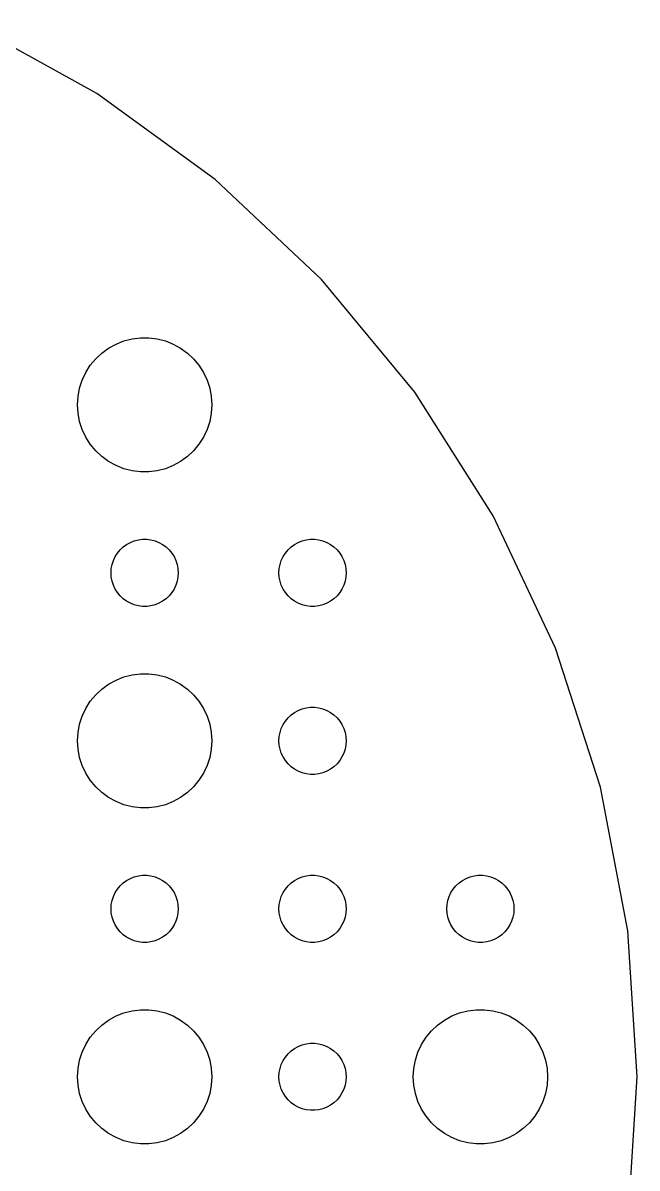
# Model space of a CAD drawing. Header units: metres. Extents: x -52 to 52, y -52 to 52.
# Drawn here: x 24.6 to 52, y -4.1 to 47.1 of the extents above; entities that cross this region are included whole.
import ezdxf

# ---------------------------------------------------------------- set-up
doc = ezdxf.new("R2010")
doc.units = ezdxf.units.M

msp = doc.modelspace()

# ---------------------------------------------------------------- linework, layer by layer
for p, q in [((27.863, 43.905), (22.1405, 47.051)), ((33.146, 40.0667), (27.863, 43.905)), ((37.9064, 35.5965), (33.146, 40.0667)), ((42.0689, 30.5648), (37.9064, 35.5965)), ((28.7227, 32.7145), (29.0729, 32.8532)), ((29.0729, 32.8532), (29.4379, 32.9469)), ((29.4379, 32.9469), (29.8116, 32.9941)), ((29.8116, 32.9941), (30.1884, 32.9941)), ((30.1884, 32.9941), (30.5621, 32.9469)), ((30.5621, 32.9469), (30.927, 32.8532)), ((30.927, 32.8532), (31.2773, 32.7145)), ((27.8131, 32.0536), (28.0877, 32.3115)), ((28.0877, 32.3115), (28.3925, 32.533)), ((28.3925, 32.533), (28.7227, 32.7145)), ((31.2773, 32.7145), (31.6075, 32.533)), ((31.6075, 32.533), (31.9123, 32.3115)), ((31.9123, 32.3115), (32.1869, 32.0536)), ((27.3711, 31.4453), (27.5729, 31.7634)), ((27.5729, 31.7634), (27.8131, 32.0536)), ((32.1869, 32.0536), (32.427, 31.7634)), ((32.427, 31.7634), (32.6289, 31.4453)), ((27.2107, 31.1044), (27.3711, 31.4453)), ((32.6289, 31.4453), (32.7893, 31.1044)), ((27.0237, 30.376), (27.0942, 30.7461)), ((27.0942, 30.7461), (27.2107, 31.1044)), ((32.7893, 31.1044), (32.9057, 30.7461)), ((32.9057, 30.7461), (32.9763, 30.376)), ((27, 30), (27.0237, 30.376)), ((32.9763, 30.376), (33, 30)), ((45.5679, 25.0512), (42.0689, 30.5648)), ((27.0237, 29.624), (27, 30)), ((33, 30), (32.9763, 29.624)), ((27.0942, 29.2539), (27.0237, 29.624)), ((27.2107, 28.8956), (27.0942, 29.2539)), ((32.9057, 29.2539), (32.7893, 28.8956)), ((32.9763, 29.624), (32.9057, 29.2539)), ((27.3711, 28.5547), (27.2107, 28.8956)), ((32.7893, 28.8956), (32.6289, 28.5547)), ((27.5729, 28.2366), (27.3711, 28.5547)), ((27.8131, 27.9464), (27.5729, 28.2366)), ((32.427, 28.2366), (32.1869, 27.9464)), ((32.6289, 28.5547), (32.427, 28.2366)), ((28.0877, 27.6884), (27.8131, 27.9464)), ((28.3925, 27.467), (28.0877, 27.6884)), ((31.9123, 27.6884), (31.6075, 27.467)), ((32.1869, 27.9464), (31.9123, 27.6884)), ((28.7227, 27.2855), (28.3925, 27.467)), ((29.0729, 27.1468), (28.7227, 27.2855)), ((29.4379, 27.0531), (29.0729, 27.1468)), ((30.927, 27.1468), (30.5621, 27.0531)), ((31.2773, 27.2855), (30.927, 27.1468)), ((31.6075, 27.467), (31.2773, 27.2855)), ((29.8116, 27.0059), (29.4379, 27.0531)), ((30.1884, 27.0059), (29.8116, 27.0059)), ((30.5621, 27.0531), (30.1884, 27.0059)), ((48.3484, 19.1425), (45.5679, 25.0512)), ((28.7865, 23.3817), (28.9065, 23.5268)), ((28.9065, 23.5268), (29.0439, 23.6558)), ((29.0439, 23.6558), (29.1963, 23.7665)), ((29.1963, 23.7665), (29.3613, 23.8572)), ((29.3613, 23.8572), (29.5365, 23.9266)), ((29.5365, 23.9266), (29.7189, 23.9734)), ((29.7189, 23.9734), (29.9058, 23.997)), ((29.9058, 23.997), (30.0942, 23.997)), ((30.0942, 23.997), (30.2811, 23.9734)), ((30.2811, 23.9734), (30.4635, 23.9266)), ((30.4635, 23.9266), (30.6387, 23.8572)), ((30.6387, 23.8572), (30.8037, 23.7665)), ((30.8037, 23.7665), (30.9561, 23.6558)), ((30.9561, 23.6558), (31.0934, 23.5268)), ((31.0934, 23.5268), (31.2135, 23.3817)), ((36.2865, 23.3817), (36.4065, 23.5268)), ((36.4065, 23.5268), (36.5439, 23.6558)), ((36.5439, 23.6558), (36.6963, 23.7665)), ((36.6963, 23.7665), (36.8613, 23.8572)), ((36.8613, 23.8572), (37.0365, 23.9266)), ((37.0365, 23.9266), (37.2189, 23.9734)), ((37.2189, 23.9734), (37.4058, 23.997)), ((37.4058, 23.997), (37.5942, 23.997)), ((37.5942, 23.997), (37.7811, 23.9734)), ((37.7811, 23.9734), (37.9635, 23.9266)), ((37.9635, 23.9266), (38.1387, 23.8572)), ((38.1387, 23.8572), (38.3037, 23.7665)), ((38.3037, 23.7665), (38.4561, 23.6558)), ((38.4561, 23.6558), (38.5934, 23.5268)), ((38.5934, 23.5268), (38.7135, 23.3817)), ((28.5471, 22.873), (28.6053, 23.0522)), ((28.6053, 23.0522), (28.6855, 23.2226)), ((28.6855, 23.2226), (28.7865, 23.3817)), ((31.2135, 23.3817), (31.3145, 23.2226)), ((31.3145, 23.2226), (31.3947, 23.0522)), ((31.3947, 23.0522), (31.4529, 22.873)), ((36.0471, 22.873), (36.1053, 23.0522)), ((36.1053, 23.0522), (36.1855, 23.2226)), ((36.1855, 23.2226), (36.2865, 23.3817)), ((38.7135, 23.3817), (38.8145, 23.2226)), ((38.8145, 23.2226), (38.8947, 23.0522)), ((38.8947, 23.0522), (38.9529, 22.873)), ((28.5, 22.5), (28.5118, 22.688)), ((28.5118, 22.312), (28.5, 22.5)), ((28.5118, 22.688), (28.5471, 22.873)), ((31.4529, 22.873), (31.4882, 22.688)), ((31.4882, 22.688), (31.5, 22.5)), ((31.5, 22.5), (31.4882, 22.312)), ((36, 22.5), (36.0118, 22.688)), ((36.0118, 22.312), (36, 22.5)), ((36.0118, 22.688), (36.0471, 22.873)), ((38.9529, 22.873), (38.9882, 22.688)), ((38.9882, 22.688), (39, 22.5)), ((39, 22.5), (38.9882, 22.312)), ((28.5471, 22.127), (28.5118, 22.312)), ((28.6053, 21.9478), (28.5471, 22.127)), ((31.4529, 22.127), (31.3947, 21.9478)), ((31.4882, 22.312), (31.4529, 22.127)), ((36.0471, 22.127), (36.0118, 22.312)), ((36.1053, 21.9478), (36.0471, 22.127)), ((38.9529, 22.127), (38.8947, 21.9478)), ((38.9882, 22.312), (38.9529, 22.127)), ((28.6855, 21.7774), (28.6053, 21.9478)), ((28.7865, 21.6183), (28.6855, 21.7774)), ((28.9065, 21.4732), (28.7865, 21.6183)), ((31.2135, 21.6183), (31.0934, 21.4732)), ((31.3145, 21.7774), (31.2135, 21.6183)), ((31.3947, 21.9478), (31.3145, 21.7774)), ((36.1855, 21.7774), (36.1053, 21.9478)), ((36.2865, 21.6183), (36.1855, 21.7774)), ((36.4065, 21.4732), (36.2865, 21.6183)), ((38.7135, 21.6183), (38.5934, 21.4732)), ((38.8145, 21.7774), (38.7135, 21.6183)), ((38.8947, 21.9478), (38.8145, 21.7774)), ((29.0439, 21.3442), (28.9065, 21.4732)), ((29.1963, 21.2335), (29.0439, 21.3442)), ((29.3613, 21.1427), (29.1963, 21.2335)), ((29.5365, 21.0734), (29.3613, 21.1427)), ((29.7189, 21.0266), (29.5365, 21.0734)), ((29.9058, 21.003), (29.7189, 21.0266)), ((30.0942, 21.003), (29.9058, 21.003)), ((30.2811, 21.0266), (30.0942, 21.003)), ((30.4635, 21.0734), (30.2811, 21.0266)), ((30.6387, 21.1427), (30.4635, 21.0734)), ((30.8037, 21.2335), (30.6387, 21.1427)), ((30.9561, 21.3442), (30.8037, 21.2335)), ((31.0934, 21.4732), (30.9561, 21.3442)), ((36.5439, 21.3442), (36.4065, 21.4732)), ((36.6963, 21.2335), (36.5439, 21.3442)), ((36.8613, 21.1427), (36.6963, 21.2335)), ((37.0365, 21.0734), (36.8613, 21.1427)), ((37.2189, 21.0266), (37.0365, 21.0734)), ((37.4058, 21.003), (37.2189, 21.0266)), ((37.5942, 21.003), (37.4058, 21.003)), ((37.7811, 21.0266), (37.5942, 21.003)), ((37.9635, 21.0734), (37.7811, 21.0266)), ((38.1387, 21.1427), (37.9635, 21.0734)), ((38.3037, 21.2335), (38.1387, 21.1427)), ((38.4561, 21.3442), (38.3037, 21.2335)), ((38.5934, 21.4732), (38.4561, 21.3442)), ((50.3663, 12.9319), (48.3484, 19.1425)), ((29.0729, 17.8532), (29.4379, 17.9469)), ((29.4379, 17.9469), (29.8116, 17.9941)), ((29.8116, 17.9941), (30.1884, 17.9941)), ((30.1884, 17.9941), (30.5621, 17.9469)), ((30.5621, 17.9469), (30.927, 17.8532)), ((28.0877, 17.3115), (28.3925, 17.533)), ((28.3925, 17.533), (28.7227, 17.7145)), ((28.7227, 17.7145), (29.0729, 17.8532)), ((30.927, 17.8532), (31.2773, 17.7145)), ((31.2773, 17.7145), (31.6075, 17.533)), ((31.6075, 17.533), (31.9123, 17.3115)), ((27.5729, 16.7634), (27.8131, 17.0536)), ((27.8131, 17.0536), (28.0877, 17.3115)), ((31.9123, 17.3115), (32.1869, 17.0536)), ((32.1869, 17.0536), (32.427, 16.7634)), ((27.2107, 16.1044), (27.3711, 16.4453)), ((27.3711, 16.4453), (27.5729, 16.7634)), ((32.427, 16.7634), (32.6289, 16.4453)), ((32.6289, 16.4453), (32.7893, 16.1044)), ((36.8613, 16.3572), (37.0365, 16.4266)), ((37.0365, 16.4266), (37.2189, 16.4734)), ((37.2189, 16.4734), (37.4058, 16.497)), ((37.4058, 16.497), (37.5942, 16.497)), ((37.5942, 16.497), (37.7811, 16.4734)), ((37.7811, 16.4734), (37.9635, 16.4266)), ((37.9635, 16.4266), (38.1387, 16.3572)), ((27.0942, 15.7461), (27.2107, 16.1044)), ((32.7893, 16.1044), (32.9057, 15.7461)), ((36.1855, 15.7226), (36.2865, 15.8817)), ((36.2865, 15.8817), (36.4065, 16.0268)), ((36.4065, 16.0268), (36.5439, 16.1558)), ((36.5439, 16.1558), (36.6963, 16.2665)), ((36.6963, 16.2665), (36.8613, 16.3572)), ((38.1387, 16.3572), (38.3037, 16.2665)), ((38.3037, 16.2665), (38.4561, 16.1558)), ((38.4561, 16.1558), (38.5934, 16.0268)), ((38.5934, 16.0268), (38.7135, 15.8817)), ((38.7135, 15.8817), (38.8145, 15.7226)), ((27, 15), (27.0237, 15.376)), ((27.0237, 15.376), (27.0942, 15.7461)), ((32.9057, 15.7461), (32.9763, 15.376)), ((32.9763, 15.376), (33, 15)), ((36.0118, 15.188), (36.0471, 15.373)), ((36.0471, 15.373), (36.1053, 15.5522)), ((36.1053, 15.5522), (36.1855, 15.7226)), ((38.8145, 15.7226), (38.8947, 15.5522)), ((38.8947, 15.5522), (38.9529, 15.373)), ((38.9529, 15.373), (38.9882, 15.188)), ((27.0237, 14.624), (27, 15)), ((33, 15), (32.9763, 14.624)), ((36, 15), (36.0118, 15.188)), ((36.0118, 14.812), (36, 15)), ((38.9882, 15.188), (39, 15)), ((39, 15), (38.9882, 14.812)), ((27.0942, 14.2539), (27.0237, 14.624)), ((32.9763, 14.624), (32.9057, 14.2539)), ((36.0471, 14.627), (36.0118, 14.812)), ((36.1053, 14.4478), (36.0471, 14.627)), ((36.1855, 14.2774), (36.1053, 14.4478)), ((38.8947, 14.4478), (38.8145, 14.2774)), ((38.9529, 14.627), (38.8947, 14.4478)), ((38.9882, 14.812), (38.9529, 14.627)), ((27.2107, 13.8956), (27.0942, 14.2539)), ((27.3711, 13.5547), (27.2107, 13.8956)), ((32.7893, 13.8956), (32.6289, 13.5547)), ((32.9057, 14.2539), (32.7893, 13.8956)), ((36.2865, 14.1183), (36.1855, 14.2774)), ((36.4065, 13.9732), (36.2865, 14.1183)), ((36.5439, 13.8442), (36.4065, 13.9732)), ((36.6963, 13.7335), (36.5439, 13.8442)), ((38.4561, 13.8442), (38.3037, 13.7335)), ((38.5934, 13.9732), (38.4561, 13.8442)), ((38.7135, 14.1183), (38.5934, 13.9732)), ((38.8145, 14.2774), (38.7135, 14.1183)), ((27.5729, 13.2366), (27.3711, 13.5547)), ((32.6289, 13.5547), (32.427, 13.2366)), ((36.8613, 13.6427), (36.6963, 13.7335)), ((37.0365, 13.5734), (36.8613, 13.6427)), ((37.2189, 13.5266), (37.0365, 13.5734)), ((37.4058, 13.5029), (37.2189, 13.5266)), ((37.5942, 13.5029), (37.4058, 13.5029)), ((37.7811, 13.5266), (37.5942, 13.5029)), ((37.9635, 13.5734), (37.7811, 13.5266)), ((38.1387, 13.6427), (37.9635, 13.5734)), ((38.3037, 13.7335), (38.1387, 13.6427)), ((27.8131, 12.9464), (27.5729, 13.2366)), ((28.0877, 12.6884), (27.8131, 12.9464)), ((32.1869, 12.9464), (31.9123, 12.6884)), ((32.427, 13.2366), (32.1869, 12.9464)), ((51.59, 6.51732), (50.3663, 12.9319)), ((28.3925, 12.467), (28.0877, 12.6884)), ((28.7227, 12.2855), (28.3925, 12.467)), ((29.0729, 12.1468), (28.7227, 12.2855)), ((31.2773, 12.2855), (30.927, 12.1468)), ((31.6075, 12.467), (31.2773, 12.2855)), ((31.9123, 12.6884), (31.6075, 12.467)), ((29.4379, 12.0531), (29.0729, 12.1468)), ((29.8116, 12.0059), (29.4379, 12.0531)), ((30.1884, 12.0059), (29.8116, 12.0059)), ((30.5621, 12.0531), (30.1884, 12.0059)), ((30.927, 12.1468), (30.5621, 12.0531)), ((29.0439, 8.65576), (29.1963, 8.76648)), ((29.1963, 8.76648), (29.3613, 8.85724)), ((29.3613, 8.85724), (29.5365, 8.92657)), ((29.5365, 8.92657), (29.7189, 8.97342)), ((29.7189, 8.97342), (29.9058, 8.99704)), ((29.9058, 8.99704), (30.0942, 8.99704)), ((30.0942, 8.99704), (30.2811, 8.97342)), ((30.2811, 8.97342), (30.4635, 8.92657)), ((30.4635, 8.92657), (30.6387, 8.85724)), ((30.6387, 8.85724), (30.8037, 8.76648)), ((30.8037, 8.76648), (30.9561, 8.65576)), ((36.5439, 8.65576), (36.6963, 8.76648)), ((36.6963, 8.76648), (36.8613, 8.85724)), ((36.8613, 8.85724), (37.0365, 8.92657)), ((37.0365, 8.92657), (37.2189, 8.97342)), ((37.2189, 8.97342), (37.4058, 8.99704)), ((37.4058, 8.99704), (37.5942, 8.99704)), ((37.5942, 8.99704), (37.7811, 8.97342)), ((37.7811, 8.97342), (37.9635, 8.92657)), ((37.9635, 8.92657), (38.1387, 8.85724)), ((38.1387, 8.85724), (38.3037, 8.76648)), ((38.3037, 8.76648), (38.4561, 8.65576)), ((44.0439, 8.65576), (44.1963, 8.76648)), ((44.1963, 8.76648), (44.3613, 8.85724)), ((44.3613, 8.85724), (44.5365, 8.92657)), ((44.5365, 8.92657), (44.7189, 8.97342)), ((44.7189, 8.97342), (44.9058, 8.99704)), ((44.9058, 8.99704), (45.0942, 8.99704)), ((45.0942, 8.99704), (45.2811, 8.97342)), ((45.2811, 8.97342), (45.4635, 8.92657)), ((45.4635, 8.92657), (45.6387, 8.85724)), ((45.6387, 8.85724), (45.8037, 8.76648)), ((45.8037, 8.76648), (45.9561, 8.65576)), ((28.6053, 8.05219), (28.6855, 8.22263)), ((28.6855, 8.22263), (28.7865, 8.38167)), ((28.7865, 8.38167), (28.9065, 8.52681)), ((28.9065, 8.52681), (29.0439, 8.65576)), ((30.9561, 8.65576), (31.0934, 8.52681)), ((31.0934, 8.52681), (31.2135, 8.38167)), ((31.2135, 8.38167), (31.3145, 8.22263)), ((31.3145, 8.22263), (31.3947, 8.05219)), ((36.1053, 8.05219), (36.1855, 8.22263)), ((36.1855, 8.22263), (36.2865, 8.38167)), ((36.2865, 8.38167), (36.4065, 8.52681)), ((36.4065, 8.52681), (36.5439, 8.65576)), ((38.4561, 8.65576), (38.5934, 8.52681)), ((38.5934, 8.52681), (38.7135, 8.38167)), ((38.7135, 8.38167), (38.8145, 8.22263)), ((38.8145, 8.22263), (38.8947, 8.05219)), ((43.6053, 8.05219), (43.6855, 8.22263)), ((43.6855, 8.22263), (43.7865, 8.38167)), ((43.7865, 8.38167), (43.9065, 8.52681)), ((43.9065, 8.52681), (44.0439, 8.65576)), ((45.9561, 8.65576), (46.0934, 8.52681)), ((46.0934, 8.52681), (46.2135, 8.38167)), ((46.2135, 8.38167), (46.3145, 8.22263)), ((46.3145, 8.22263), (46.3947, 8.05219)), ((28.5, 7.5), (28.5118, 7.68799)), ((28.5118, 7.68799), (28.5471, 7.87303)), ((28.5471, 7.87303), (28.6053, 8.05219)), ((31.3947, 8.05219), (31.4529, 7.87303)), ((31.4529, 7.87303), (31.4882, 7.68799)), ((31.4882, 7.68799), (31.5, 7.5)), ((36, 7.5), (36.0118, 7.68799)), ((36.0118, 7.68799), (36.0471, 7.87303)), ((36.0471, 7.87303), (36.1053, 8.05219)), ((38.8947, 8.05219), (38.9529, 7.87303)), ((38.9529, 7.87303), (38.9882, 7.68799)), ((38.9882, 7.68799), (39, 7.5)), ((43.5, 7.5), (43.5118, 7.68799)), ((43.5118, 7.68799), (43.5471, 7.87303)), ((43.5471, 7.87303), (43.6053, 8.05219)), ((46.3947, 8.05219), (46.4529, 7.87303)), ((46.4529, 7.87303), (46.4882, 7.68799)), ((46.4882, 7.68799), (46.5, 7.5)), ((28.5118, 7.312), (28.5, 7.5)), ((28.5471, 7.12695), (28.5118, 7.312)), ((31.4882, 7.312), (31.4529, 7.12695)), ((31.5, 7.5), (31.4882, 7.312)), ((36.0118, 7.312), (36, 7.5)), ((36.0471, 7.12695), (36.0118, 7.312)), ((38.9882, 7.312), (38.9529, 7.12695)), ((39, 7.5), (38.9882, 7.312)), ((43.5118, 7.312), (43.5, 7.5)), ((43.5471, 7.12695), (43.5118, 7.312)), ((46.4882, 7.312), (46.4529, 7.12695)), ((46.5, 7.5), (46.4882, 7.312)), ((28.6053, 6.9478), (28.5471, 7.12695)), ((28.6855, 6.77736), (28.6053, 6.9478)), ((28.7865, 6.61832), (28.6855, 6.77736)), ((31.3145, 6.77736), (31.2135, 6.61832)), ((31.3947, 6.9478), (31.3145, 6.77736)), ((31.4529, 7.12695), (31.3947, 6.9478)), ((36.1053, 6.9478), (36.0471, 7.12695)), ((36.1855, 6.77736), (36.1053, 6.9478)), ((36.2865, 6.61832), (36.1855, 6.77736)), ((38.8145, 6.77736), (38.7135, 6.61832)), ((38.8947, 6.9478), (38.8145, 6.77736)), ((38.9529, 7.12695), (38.8947, 6.9478)), ((43.6053, 6.9478), (43.5471, 7.12695)), ((43.6855, 6.77736), (43.6053, 6.9478)), ((43.7865, 6.61832), (43.6855, 6.77736)), ((46.3145, 6.77736), (46.2135, 6.61832)), ((46.3947, 6.9478), (46.3145, 6.77736)), ((46.4529, 7.12695), (46.3947, 6.9478)), ((28.9065, 6.47318), (28.7865, 6.61832)), ((29.0439, 6.34422), (28.9065, 6.47318)), ((29.1963, 6.23351), (29.0439, 6.34422)), ((29.3613, 6.14275), (29.1963, 6.23351)), ((29.5365, 6.07341), (29.3613, 6.14275)), ((30.6387, 6.14275), (30.4635, 6.07341)), ((30.8037, 6.23351), (30.6387, 6.14275)), ((30.9561, 6.34422), (30.8037, 6.23351)), ((31.0934, 6.47318), (30.9561, 6.34422)), ((31.2135, 6.61832), (31.0934, 6.47318)), ((36.4065, 6.47318), (36.2865, 6.61832)), ((36.5439, 6.34422), (36.4065, 6.47318)), ((36.6963, 6.23351), (36.5439, 6.34422)), ((36.8613, 6.14275), (36.6963, 6.23351)), ((37.0365, 6.07341), (36.8613, 6.14275)), ((38.1387, 6.14275), (37.9635, 6.07341)), ((38.3037, 6.23351), (38.1387, 6.14275)), ((38.4561, 6.34422), (38.3037, 6.23351)), ((38.5934, 6.47318), (38.4561, 6.34422)), ((38.7135, 6.61832), (38.5934, 6.47318)), ((43.9065, 6.47318), (43.7865, 6.61832)), ((44.0439, 6.34422), (43.9065, 6.47318)), ((44.1963, 6.23351), (44.0439, 6.34422)), ((44.3613, 6.14275), (44.1963, 6.23351)), ((44.5365, 6.07341), (44.3613, 6.14275)), ((45.6387, 6.14275), (45.4635, 6.07341)), ((45.8037, 6.23351), (45.6387, 6.14275)), ((45.9561, 6.34422), (45.8037, 6.23351)), ((46.0934, 6.47318), (45.9561, 6.34422)), ((46.2135, 6.61832), (46.0934, 6.47318)), ((52, 0), (51.59, 6.51732)), ((29.7189, 6.02657), (29.5365, 6.07341)), ((29.9058, 6.00294), (29.7189, 6.02657)), ((30.0942, 6.00294), (29.9058, 6.00294)), ((30.2811, 6.02657), (30.0942, 6.00294)), ((30.4635, 6.07341), (30.2811, 6.02657)), ((37.2189, 6.02657), (37.0365, 6.07341)), ((37.4058, 6.00294), (37.2189, 6.02657)), ((37.5942, 6.00294), (37.4058, 6.00294)), ((37.7811, 6.02657), (37.5942, 6.00294)), ((37.9635, 6.07341), (37.7811, 6.02657)), ((44.7189, 6.02657), (44.5365, 6.07341)), ((44.9058, 6.00294), (44.7189, 6.02657)), ((45.0942, 6.00294), (44.9058, 6.00294)), ((45.2811, 6.02657), (45.0942, 6.00294)), ((45.4635, 6.07341), (45.2811, 6.02657)), ((28.3925, 2.53297), (28.7227, 2.71448)), ((28.7227, 2.71448), (29.0729, 2.85316)), ((29.0729, 2.85316), (29.4379, 2.94685)), ((29.4379, 2.94685), (29.8116, 2.99408)), ((29.8116, 2.99408), (30.1884, 2.99408)), ((30.1884, 2.99408), (30.5621, 2.94685)), ((30.5621, 2.94685), (30.927, 2.85316)), ((30.927, 2.85316), (31.2773, 2.71448)), ((31.2773, 2.71448), (31.6075, 2.53297)), ((43.3925, 2.53297), (43.7227, 2.71448)), ((43.7227, 2.71448), (44.0729, 2.85316)), ((44.0729, 2.85316), (44.4379, 2.94685)), ((44.4379, 2.94685), (44.8116, 2.99408)), ((44.8116, 2.99408), (45.1884, 2.99408)), ((45.1884, 2.99408), (45.5621, 2.94685)), ((45.5621, 2.94685), (45.927, 2.85316)), ((45.927, 2.85316), (46.2773, 2.71448)), ((46.2773, 2.71448), (46.6075, 2.53297)), ((27.5729, 1.76335), (27.8131, 2.05363)), ((27.8131, 2.05363), (28.0877, 2.31154)), ((28.0877, 2.31154), (28.3925, 2.53297)), ((31.6075, 2.53297), (31.9123, 2.31154)), ((31.9123, 2.31154), (32.1869, 2.05363)), ((32.1869, 2.05363), (32.427, 1.76335)), ((42.5729, 1.76335), (42.8131, 2.05363)), ((42.8131, 2.05363), (43.0877, 2.31154)), ((43.0877, 2.31154), (43.3925, 2.53297)), ((46.6075, 2.53297), (46.9123, 2.31154)), ((46.9123, 2.31154), (47.1869, 2.05363)), ((47.1869, 2.05363), (47.427, 1.76335)), ((27.3711, 1.44525), (27.5729, 1.76335)), ((32.427, 1.76335), (32.6289, 1.44525)), ((42.3711, 1.44525), (42.5729, 1.76335)), ((47.427, 1.76335), (47.6289, 1.44525)), ((27.0942, 0.746063), (27.2107, 1.10437)), ((27.2107, 1.10437), (27.3711, 1.44525)), ((32.6289, 1.44525), (32.7893, 1.10437)), ((32.7893, 1.10437), (32.9057, 0.746063)), ((36.2865, 0.881668), (36.4065, 1.02681)), ((36.4065, 1.02681), (36.5439, 1.15576)), ((36.5439, 1.15576), (36.6963, 1.26648)), ((36.6963, 1.26648), (36.8613, 1.35724)), ((36.8613, 1.35724), (37.0365, 1.42657)), ((37.0365, 1.42657), (37.2189, 1.47342)), ((37.2189, 1.47342), (37.4058, 1.49704)), ((37.4058, 1.49704), (37.5942, 1.49704)), ((37.5942, 1.49704), (37.7811, 1.47342)), ((37.7811, 1.47342), (37.9635, 1.42657)), ((37.9635, 1.42657), (38.1387, 1.35724)), ((38.1387, 1.35724), (38.3037, 1.26648)), ((38.3037, 1.26648), (38.4561, 1.15576)), ((38.4561, 1.15576), (38.5934, 1.02681)), ((38.5934, 1.02681), (38.7135, 0.881668)), ((42.0942, 0.746063), (42.2107, 1.10437)), ((42.2107, 1.10437), (42.3711, 1.44525)), ((47.6289, 1.44525), (47.7893, 1.10437)), ((47.7893, 1.10437), (47.9057, 0.746063)), ((27.0237, 0.375992), (27.0942, 0.746063)), ((32.9057, 0.746063), (32.9763, 0.375992)), ((36.0471, 0.373032), (36.1053, 0.552185)), ((36.1053, 0.552185), (36.1855, 0.722626)), ((36.1855, 0.722626), (36.2865, 0.881668)), ((38.7135, 0.881668), (38.8145, 0.722626)), ((38.8145, 0.722626), (38.8947, 0.552185)), ((38.8947, 0.552185), (38.9529, 0.373032)), ((42.0237, 0.375992), (42.0942, 0.746063)), ((47.9057, 0.746063), (47.9763, 0.375992)), ((27, 0), (27.0237, 0.375992)), ((27.0237, -0.375992), (27, 0)), ((32.9763, 0.375992), (33, 0)), ((33, 0), (32.9763, -0.375992)), ((36, 0), (36.0118, 0.187988)), ((36.0118, -0.187988), (36, 0)), ((36.0118, 0.187988), (36.0471, 0.373032)), ((38.9529, 0.373032), (38.9882, 0.187988)), ((38.9882, 0.187988), (39, 0)), ((39, 0), (38.9882, -0.187988)), ((42, 0), (42.0237, 0.375992)), ((42.0237, -0.375992), (42, 0)), ((47.9763, 0.375992), (48, 0)), ((48, 0), (47.9763, -0.375992)), ((51.59, -6.51732), (52, 0)), ((27.0942, -0.746063), (27.0237, -0.375992)), ((32.9763, -0.375992), (32.9057, -0.746063)), ((36.0471, -0.373032), (36.0118, -0.187988)), ((36.1053, -0.552185), (36.0471, -0.373032)), ((38.9529, -0.373032), (38.8947, -0.552185)), ((38.9882, -0.187988), (38.9529, -0.373032)), ((42.0942, -0.746063), (42.0237, -0.375992)), ((47.9763, -0.375992), (47.9057, -0.746063)), ((27.2107, -1.10437), (27.0942, -0.746063)), ((32.9057, -0.746063), (32.7893, -1.10437)), ((36.1855, -0.722626), (36.1053, -0.552185)), ((36.2865, -0.881668), (36.1855, -0.722626)), ((36.4065, -1.02681), (36.2865, -0.881668)), ((38.7135, -0.881668), (38.5934, -1.02681)), ((38.8145, -0.722626), (38.7135, -0.881668)), ((38.8947, -0.552185), (38.8145, -0.722626)), ((42.2107, -1.10437), (42.0942, -0.746063)), ((47.9057, -0.746063), (47.7893, -1.10437)), ((27.3711, -1.44525), (27.2107, -1.10437)), ((27.5729, -1.76335), (27.3711, -1.44525)), ((32.6289, -1.44525), (32.427, -1.76335)), ((32.7893, -1.10437), (32.6289, -1.44525)), ((36.5439, -1.15576), (36.4065, -1.02681)), ((36.6963, -1.26648), (36.5439, -1.15576)), ((36.8613, -1.35724), (36.6963, -1.26648)), ((37.0365, -1.42657), (36.8613, -1.35724)), ((37.2189, -1.47342), (37.0365, -1.42657)), ((37.4058, -1.49704), (37.2189, -1.47342)), ((37.5942, -1.49704), (37.4058, -1.49704)), ((37.7811, -1.47342), (37.5942, -1.49704)), ((37.9635, -1.42657), (37.7811, -1.47342)), ((38.1387, -1.35724), (37.9635, -1.42657)), ((38.3037, -1.26648), (38.1387, -1.35724)), ((38.4561, -1.15576), (38.3037, -1.26648)), ((38.5934, -1.02681), (38.4561, -1.15576)), ((42.3711, -1.44525), (42.2107, -1.10437)), ((42.5729, -1.76335), (42.3711, -1.44525)), ((47.6289, -1.44525), (47.427, -1.76335)), ((47.7893, -1.10437), (47.6289, -1.44525)), ((27.8131, -2.05363), (27.5729, -1.76335)), ((32.427, -1.76335), (32.1869, -2.05363)), ((42.8131, -2.05363), (42.5729, -1.76335)), ((47.427, -1.76335), (47.1869, -2.05363)), ((28.0877, -2.31154), (27.8131, -2.05363)), ((28.3925, -2.53297), (28.0877, -2.31154)), ((28.7227, -2.71448), (28.3925, -2.53297)), ((31.6075, -2.53297), (31.2773, -2.71448)), ((31.9123, -2.31154), (31.6075, -2.53297)), ((32.1869, -2.05363), (31.9123, -2.31154)), ((43.0877, -2.31154), (42.8131, -2.05363)), ((43.3925, -2.53297), (43.0877, -2.31154)), ((43.7227, -2.71448), (43.3925, -2.53297)), ((46.6075, -2.53297), (46.2773, -2.71448)), ((46.9123, -2.31154), (46.6075, -2.53297)), ((47.1869, -2.05363), (46.9123, -2.31154)), ((29.0729, -2.85316), (28.7227, -2.71448)), ((29.4379, -2.94685), (29.0729, -2.85316)), ((29.8116, -2.99408), (29.4379, -2.94685)), ((30.1884, -2.99408), (29.8116, -2.99408)), ((30.5621, -2.94685), (30.1884, -2.99408)), ((30.927, -2.85316), (30.5621, -2.94685)), ((31.2773, -2.71448), (30.927, -2.85316)), ((44.0729, -2.85316), (43.7227, -2.71448)), ((44.4379, -2.94685), (44.0729, -2.85316)), ((44.8116, -2.99408), (44.4379, -2.94685)), ((45.1884, -2.99408), (44.8116, -2.99408)), ((45.5621, -2.94685), (45.1884, -2.99408)), ((45.927, -2.85316), (45.5621, -2.94685)), ((46.2773, -2.71448), (45.927, -2.85316))]:
    msp.add_line(p, q)

doc.saveas('drawing.dxf')
